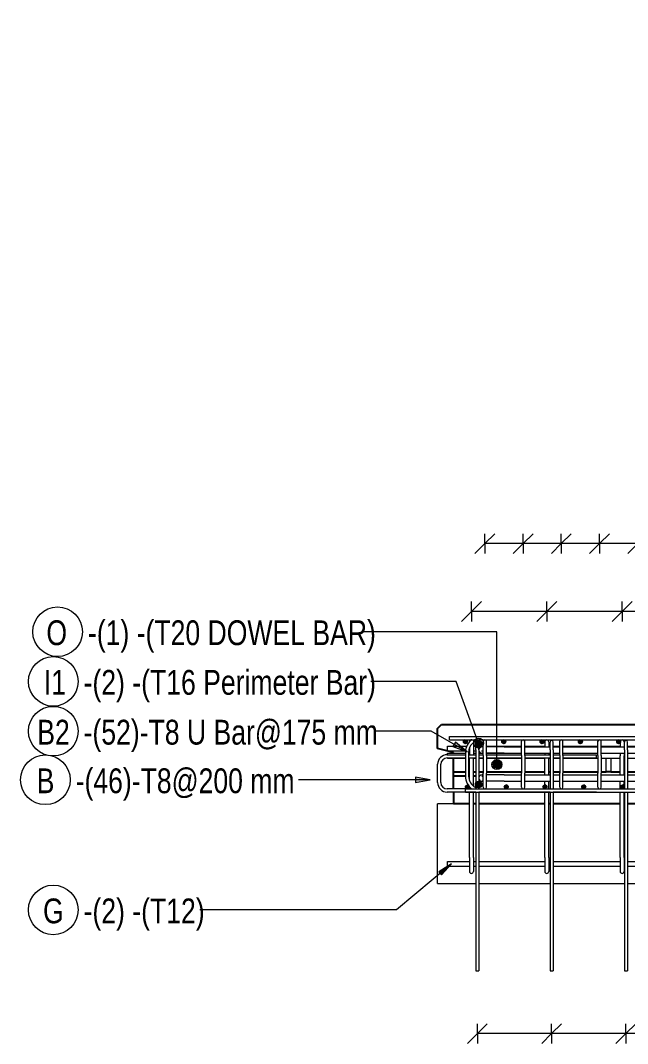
# Model space of a CAD drawing. Header units: millimetres. Extents: x 9013 to 19551, y 11604 to 23400.
# Drawn here: x 9013 to 10540, y 12310 to 14887 of the extents above; entities that cross this region are included whole.
import ezdxf

# ---------------------------------------------------------------- set-up
doc = ezdxf.new("R2010")
doc.units = ezdxf.units.MM
for name, color, linetype, lineweight in [('A-ANNO-DIMS', 211, 'Continuous', 9), ('A-ANNO-DIMS-25', 211, 'Continuous', 9), ('A-GENM', 13, 'Continuous', 18), ('A-WALL', 113, 'Continuous', 25), ('S-BEAM', 12, 'Continuous', 18), ('S-RBAR', 171, 'Continuous', 18), ('S-RBAR-IDEN', 171, 'Continuous', 9)]:
    doc.layers.add(name, color=color, linetype=linetype, lineweight=lineweight)
doc.styles.add('Arial', font='arial.ttf', dxfattribs={"height": 59.53125})
doc.styles.add('Nirmala UI Semilight', font='NirmalaS.ttf', dxfattribs={"width": 0.8, "height": 62.5})
doc.dimstyles.new('Arrow_Filled_-_2_5_NI_UI', dxfattribs={"dimscale": 304.8, "dimtxt": 65.460247, "dimasz": 0.164042, "dimexe": 0.082021, "dimexo": 0.0625, "dimgap": 0.082021, "dimtad": 1, "dimdec": 0, "dimzin": 0, "dimdsep": 46, "dimtxsty": 'Standard', "dimblk1": 'OBLIQUE', "dimblk2": 'OBLIQUE', "dimsah": 1, "dimcen": 0.09, "dimazin": 0, "dimtfac": 1, "dimtdec": 4, "dimtix": 1, "dimtmove": 0, "dimatfit": 3, "dimfxl": 0.082021, "dimfxlon": 1, "dimtvp": 1, "dimtolj": 1, "dimtzin": 0, "dimarcsym": 2})
doc.dimstyles.new('Arrow_Filled_-_2_5_NI_UI_1', dxfattribs={"dimscale": 304.8, "dimtxt": 65.460247, "dimasz": 0.164042, "dimexe": 0.082021, "dimexo": 0.0625, "dimgap": 0.082021, "dimtad": 1, "dimdec": 0, "dimzin": 0, "dimdsep": 46, "dimtxsty": 'Arial', "dimblk1": 'OBLIQUE', "dimblk2": 'OBLIQUE', "dimsah": 1, "dimcen": 0.09, "dimazin": 0, "dimtfac": 1, "dimtdec": 4, "dimtix": 1, "dimtmove": 0, "dimatfit": 3, "dimfxl": 0.082021, "dimfxlon": 1, "dimtvp": 1, "dimtolj": 1, "dimtzin": 0, "dimarcsym": 2})
doc.dimstyles.new('Arrow_Filled_-_2_5_NI_UI_2', dxfattribs={"dimscale": 304.8, "dimtxt": 65.460247, "dimasz": 0.164042, "dimexe": 0.082021, "dimexo": 0.0625, "dimgap": 0.082021, "dimtad": 1, "dimdec": 0, "dimzin": 0, "dimdsep": 46, "dimtxsty": 'Nirmala UI Semilight', "dimblk1": 'OBLIQUE', "dimblk2": 'OBLIQUE', "dimsah": 1, "dimcen": 0.09, "dimazin": 0, "dimtfac": 1, "dimtdec": 4, "dimtix": 1, "dimtmove": 0, "dimatfit": 3, "dimfxl": 0.082021, "dimfxlon": 1, "dimtvp": 1, "dimtolj": 1, "dimtzin": 0, "dimarcsym": 2})

# ---------------------------------------------------------------- blocks, each defined once
blk = doc.blocks.new('RR spread anchor face based - RR-SA-4_0-180-1726831-Elevation Top 1')
at = {"layer": 'A-GENM'}
for p, q in [((11882.6, 12996.3), (11882.6, 13029.5)), ((11894.6, 13029.5), (11894.6, 12996.3)), ((11882.6, 12993.8), (11882.6, 12996.3)), ((11882.6, 12996.3), (11894.6, 12996.3)), ((11894.6, 12993.8), (11882.6, 12993.8)), ((11894.6, 12996.3), (11894.6, 12993.8))]:
    blk.add_line(p, q, dxfattribs=at)
blk = doc.blocks.new('DIMBLOCK9-Elevation Top 1')
at = {"layer": 'A-ANNO-DIMS-25'}
for p, q in [((10526.8, 13398.6), (10551.8, 13423.6)), ((10526.8, 13398.6), (10526.8, 13423.6)), ((10716.5, 13398.6), (10741.5, 13423.6)), ((10716.5, 13398.6), (10716.5, 13423.6)), ((10526.8, 13398.6), (10501.8, 13373.6)), ((10716.5, 13398.6), (10526.8, 13398.6)), ((10526.8, 13398.6), (10526.8, 13373.6)), ((10716.5, 13398.6), (10691.5, 13373.6)), ((10716.5, 13398.6), (10716.5, 13373.6))]:
    blk.add_line(p, q, dxfattribs=at)
blk = doc.blocks.new('_Oblique')
at = {"color": 0, "linetype": 'ByBlock', "lineweight": -2}
blk.add_line((-0.5, -0.5), (0.5, 0.5), dxfattribs=at)
blk = doc.blocks.new('DIMBLOCK10-Elevation Top 1')
at = {"layer": 'A-ANNO-DIMS-25'}
for p, q in [((10337.2, 13398.6), (10362.2, 13423.6)), ((10337.2, 13398.6), (10337.2, 13423.6)), ((10526.8, 13398.6), (10551.8, 13423.6)), ((10526.8, 13398.6), (10526.8, 13423.6)), ((10337.2, 13398.6), (10312.2, 13373.6)), ((10526.8, 13398.6), (10337.2, 13398.6)), ((10337.2, 13398.6), (10337.2, 13373.6)), ((10526.8, 13398.6), (10501.8, 13373.6)), ((10526.8, 13398.6), (10526.8, 13373.6))]:
    blk.add_line(p, q, dxfattribs=at)
blk = doc.blocks.new('DIMBLOCK11-Elevation Top 1')
at = {"layer": 'A-ANNO-DIMS-25'}
for p, q in [((10147.6, 13398.6), (10172.6, 13423.6)), ((10147.6, 13398.6), (10147.6, 13423.6)), ((10337.2, 13398.6), (10362.2, 13423.6)), ((10337.2, 13398.6), (10337.2, 13423.6)), ((10147.6, 13398.6), (10122.6, 13373.6)), ((10337.2, 13398.6), (10147.6, 13398.6)), ((10147.6, 13398.6), (10147.6, 13373.6)), ((10337.2, 13398.6), (10312.2, 13373.6)), ((10337.2, 13398.6), (10337.2, 13373.6))]:
    blk.add_line(p, q, dxfattribs=at)
blk = doc.blocks.new('DIMBLOCK12-Elevation Top 1')
at = {"layer": 'A-ANNO-DIMS-25'}
for p, q in [((10147.6, 13398.6), (10172.6, 13423.6)), ((10147.6, 13398.6), (10147.6, 13423.6)), ((10337.2, 13398.6), (10362.2, 13423.6)), ((10337.2, 13398.6), (10337.2, 13423.6)), ((10526.8, 13398.6), (10551.8, 13423.6)), ((10526.8, 13398.6), (10526.8, 13423.6)), ((10716.5, 13398.6), (10741.5, 13423.6)), ((10716.5, 13398.6), (10716.5, 13423.6)), ((10906.1, 13398.6), (10931.1, 13423.6)), ((10906.1, 13398.6), (10906.1, 13423.6)), ((11095.7, 13398.6), (11120.7, 13423.6)), ((11095.7, 13398.6), (11095.7, 13423.6)), ((11285.4, 13398.6), (11310.4, 13423.6)), ((11285.4, 13398.6), (11285.4, 13423.6)), ((11475, 13398.6), (11500, 13423.6)), ((11475, 13398.6), (11475, 13423.6)), ((11664.7, 13398.6), (11689.7, 13423.6)), ((11664.7, 13398.6), (11664.7, 13423.6)), ((11854.3, 13398.6), (11879.3, 13423.6)), ((11854.3, 13398.6), (11854.3, 13423.6)), ((12043.9, 13398.6), (12068.9, 13423.6)), ((12043.9, 13398.6), (12043.9, 13423.6)), ((12233.6, 13398.6), (12258.6, 13423.6)), ((12233.6, 13398.6), (12233.6, 13423.6)), ((10147.6, 13398.6), (10122.6, 13373.6)), ((12233.6, 13398.6), (10147.6, 13398.6)), ((10337.2, 13398.6), (10147.6, 13398.6)), ((10147.6, 13398.6), (10147.6, 13373.6)), ((10337.2, 13398.6), (10312.2, 13373.6)), ((10526.8, 13398.6), (10337.2, 13398.6)), ((10337.2, 13398.6), (10337.2, 13373.6)), ((10526.8, 13398.6), (10501.8, 13373.6)), ((10716.5, 13398.6), (10526.8, 13398.6)), ((10526.8, 13398.6), (10526.8, 13373.6)), ((10716.5, 13398.6), (10691.5, 13373.6)), ((10906.1, 13398.6), (10716.5, 13398.6)), ((10716.5, 13398.6), (10716.5, 13373.6)), ((10906.1, 13398.6), (10881.1, 13373.6)), ((11095.7, 13398.6), (10906.1, 13398.6)), ((10906.1, 13398.6), (10906.1, 13373.6)), ((11095.7, 13398.6), (11070.7, 13373.6)), ((11285.4, 13398.6), (11095.7, 13398.6)), ((11095.7, 13398.6), (11095.7, 13373.6)), ((11285.4, 13398.6), (11260.4, 13373.6)), ((11475, 13398.6), (11285.4, 13398.6)), ((11285.4, 13398.6), (11285.4, 13373.6)), ((11475, 13398.6), (11450, 13373.6)), ((11664.7, 13398.6), (11475, 13398.6)), ((11475, 13398.6), (11475, 13373.6)), ((11664.7, 13398.6), (11639.7, 13373.6)), ((11854.3, 13398.6), (11664.7, 13398.6)), ((11664.7, 13398.6), (11664.7, 13373.6)), ((11854.3, 13398.6), (11829.3, 13373.6)), ((12043.9, 13398.6), (11854.3, 13398.6)), ((11854.3, 13398.6), (11854.3, 13373.6)), ((12043.9, 13398.6), (12018.9, 13373.6)), ((12233.6, 13398.6), (12043.9, 13398.6)), ((12043.9, 13398.6), (12043.9, 13373.6)), ((12233.6, 13398.6), (12208.6, 13373.6)), ((12233.6, 13398.6), (12233.6, 13373.6))]:
    blk.add_line(p, q, dxfattribs=at)
blk = doc.blocks.new('_None')
blk = doc.blocks.new('DIMBLOCK21-Elevation Top 1')
at = {"layer": 'A-ANNO-DIMS-25'}
for p, q in [((10536.4, 12335.4), (10561.4, 12360.4)), ((10536.4, 12335.4), (10536.4, 12360.4)), ((10723.3, 12335.4), (10748.3, 12360.4)), ((10723.3, 12335.4), (10723.3, 12360.4)), ((10536.4, 12335.4), (10511.4, 12310.4)), ((10723.3, 12335.4), (10536.4, 12335.4)), ((10536.4, 12335.4), (10536.4, 12310.4)), ((10723.3, 12335.4), (10698.3, 12310.4)), ((10723.3, 12335.4), (10723.3, 12310.4))]:
    blk.add_line(p, q, dxfattribs=at)
blk = doc.blocks.new('DIMBLOCK22-Elevation Top 1')
at = {"layer": 'A-ANNO-DIMS-25'}
for p, q in [((10349.5, 12335.4), (10374.5, 12360.4)), ((10349.5, 12335.4), (10349.5, 12360.4)), ((10536.4, 12335.4), (10561.4, 12360.4)), ((10536.4, 12335.4), (10536.4, 12360.4)), ((10349.5, 12335.4), (10324.5, 12310.4)), ((10536.4, 12335.4), (10349.5, 12335.4)), ((10349.5, 12335.4), (10349.5, 12310.4)), ((10536.4, 12335.4), (10511.4, 12310.4)), ((10536.4, 12335.4), (10536.4, 12310.4))]:
    blk.add_line(p, q, dxfattribs=at)
blk = doc.blocks.new('DIMBLOCK23-Elevation Top 1')
at = {"layer": 'A-ANNO-DIMS-25'}
for p, q in [((10162.6, 12335.4), (10187.6, 12360.4)), ((10162.6, 12335.4), (10162.6, 12360.4)), ((10349.5, 12335.4), (10374.5, 12360.4)), ((10349.5, 12335.4), (10349.5, 12360.4)), ((10162.6, 12335.4), (10137.6, 12310.4)), ((10349.5, 12335.4), (10162.6, 12335.4)), ((10162.6, 12335.4), (10162.6, 12310.4)), ((10349.5, 12335.4), (10324.5, 12310.4)), ((10349.5, 12335.4), (10349.5, 12310.4))]:
    blk.add_line(p, q, dxfattribs=at)
blk = doc.blocks.new('DIMBLOCK24-Elevation Top 1')
at = {"layer": 'A-ANNO-DIMS-25'}
for p, q in [((10162.6, 12335.4), (10187.6, 12360.4)), ((10162.6, 12335.4), (10162.6, 12360.4)), ((10349.5, 12335.4), (10374.5, 12360.4)), ((10349.5, 12335.4), (10349.5, 12360.4)), ((10536.4, 12335.4), (10561.4, 12360.4)), ((10536.4, 12335.4), (10536.4, 12360.4)), ((10723.3, 12335.4), (10748.3, 12360.4)), ((10723.3, 12335.4), (10723.3, 12360.4)), ((10910.2, 12335.4), (10935.2, 12360.4)), ((10910.2, 12335.4), (10910.2, 12360.4)), ((11097.1, 12335.4), (11122.1, 12360.4)), ((11097.1, 12335.4), (11097.1, 12360.4)), ((11284, 12335.4), (11309, 12360.4)), ((11284, 12335.4), (11284, 12360.4)), ((11470.9, 12335.4), (11495.9, 12360.4)), ((11470.9, 12335.4), (11470.9, 12360.4)), ((11657.8, 12335.4), (11682.8, 12360.4)), ((11657.8, 12335.4), (11657.8, 12360.4)), ((11844.7, 12335.4), (11869.7, 12360.4)), ((11844.7, 12335.4), (11844.7, 12360.4)), ((12031.7, 12335.4), (12056.7, 12360.4)), ((12031.7, 12335.4), (12031.7, 12360.4)), ((12218.6, 12335.4), (12243.6, 12360.4)), ((12218.6, 12335.4), (12218.6, 12360.4)), ((10162.6, 12335.4), (10137.6, 12310.4)), ((12218.6, 12335.4), (10162.6, 12335.4)), ((10349.5, 12335.4), (10162.6, 12335.4)), ((10162.6, 12335.4), (10162.6, 12310.4)), ((10349.5, 12335.4), (10324.5, 12310.4)), ((10536.4, 12335.4), (10349.5, 12335.4)), ((10349.5, 12335.4), (10349.5, 12310.4)), ((10536.4, 12335.4), (10511.4, 12310.4)), ((10723.3, 12335.4), (10536.4, 12335.4)), ((10536.4, 12335.4), (10536.4, 12310.4)), ((10723.3, 12335.4), (10698.3, 12310.4)), ((10910.2, 12335.4), (10723.3, 12335.4)), ((10723.3, 12335.4), (10723.3, 12310.4)), ((10910.2, 12335.4), (10885.2, 12310.4)), ((11097.1, 12335.4), (10910.2, 12335.4)), ((10910.2, 12335.4), (10910.2, 12310.4)), ((11097.1, 12335.4), (11072.1, 12310.4)), ((11284, 12335.4), (11097.1, 12335.4)), ((11097.1, 12335.4), (11097.1, 12310.4)), ((11284, 12335.4), (11259, 12310.4)), ((11470.9, 12335.4), (11284, 12335.4)), ((11284, 12335.4), (11284, 12310.4)), ((11470.9, 12335.4), (11445.9, 12310.4)), ((11657.8, 12335.4), (11470.9, 12335.4)), ((11470.9, 12335.4), (11470.9, 12310.4)), ((11657.8, 12335.4), (11632.8, 12310.4)), ((11844.7, 12335.4), (11657.8, 12335.4)), ((11657.8, 12335.4), (11657.8, 12310.4)), ((11844.7, 12335.4), (11819.7, 12310.4)), ((12031.7, 12335.4), (11844.7, 12335.4)), ((11844.7, 12335.4), (11844.7, 12310.4)), ((12031.7, 12335.4), (12006.7, 12310.4)), ((12218.6, 12335.4), (12031.7, 12335.4)), ((12031.7, 12335.4), (12031.7, 12310.4)), ((12218.6, 12335.4), (12193.6, 12310.4)), ((12218.6, 12335.4), (12218.6, 12310.4))]:
    blk.add_line(p, q, dxfattribs=at)
blk = doc.blocks.new('M_Rebar Tag_rfa MARK - DOT 1 MM-794228-Elevation Top 1')
at = {"layer": 'S-RBAR-IDEN'}
blk.add_circle((12456.2, 13398.7), 62.5, dxfattribs=at)
blk = doc.blocks.new('M_Rebar Tag_rfa Dimension - ARROW-793927-Elevation Top 1')
at = {"layer": 'S-RBAR-IDEN'}
blk.add_circle((12456.2, 13091.9), 62.5, dxfattribs=at)
blk = doc.blocks.new('M_Rebar Tag_rfa MARK - ARROW-794226-Elevation Top 1')
at = {"layer": 'S-RBAR-IDEN'}
blk.add_circle((12456.2, 12855.7), 62.5, dxfattribs=at)
blk = doc.blocks.new('DIMBLOCK41-Elevation Top 1')
at = {"layer": 'A-ANNO-DIMS-25'}
for p, q in [((10470, 13569.7), (10495, 13594.7)), ((10470, 13569.7), (10470, 13594.7)), ((10566.1, 13569.7), (10591.1, 13594.7)), ((10566.1, 13569.7), (10566.1, 13594.7)), ((10470, 13569.7), (10445, 13544.7)), ((10566.1, 13569.7), (10470, 13569.7)), ((10470, 13569.7), (10470, 13544.7)), ((10566.1, 13569.7), (10541.1, 13544.7)), ((10566.1, 13569.7), (10566.1, 13544.7))]:
    blk.add_line(p, q, dxfattribs=at)
blk = doc.blocks.new('DIMBLOCK42-Elevation Top 1')
at = {"layer": 'A-ANNO-DIMS-25'}
for p, q in [((10373.8, 13569.7), (10398.8, 13594.7)), ((10373.8, 13569.7), (10373.8, 13594.7)), ((10470, 13569.7), (10495, 13594.7)), ((10470, 13569.7), (10470, 13594.7)), ((10373.8, 13569.7), (10348.8, 13544.7)), ((10470, 13569.7), (10373.8, 13569.7)), ((10373.8, 13569.7), (10373.8, 13544.7)), ((10470, 13569.7), (10445, 13544.7)), ((10470, 13569.7), (10470, 13544.7))]:
    blk.add_line(p, q, dxfattribs=at)
blk = doc.blocks.new('DIMBLOCK43-Elevation Top 1')
at = {"layer": 'A-ANNO-DIMS-25'}
for p, q in [((10277.7, 13569.7), (10302.7, 13594.7)), ((10277.7, 13569.7), (10277.7, 13594.7)), ((10373.8, 13569.7), (10398.8, 13594.7)), ((10373.8, 13569.7), (10373.8, 13594.7)), ((10277.7, 13569.7), (10252.7, 13544.7)), ((10373.8, 13569.7), (10277.7, 13569.7)), ((10277.7, 13569.7), (10277.7, 13544.7)), ((10373.8, 13569.7), (10348.8, 13544.7)), ((10373.8, 13569.7), (10373.8, 13544.7))]:
    blk.add_line(p, q, dxfattribs=at)
blk = doc.blocks.new('DIMBLOCK44-Elevation Top 1')
at = {"layer": 'A-ANNO-DIMS-25'}
for p, q in [((10181.5, 13569.7), (10206.5, 13594.7)), ((10181.5, 13569.7), (10181.5, 13594.7)), ((10277.7, 13569.7), (10302.7, 13594.7)), ((10277.7, 13569.7), (10277.7, 13594.7)), ((10181.5, 13569.7), (10156.5, 13544.7)), ((10277.7, 13569.7), (10181.5, 13569.7)), ((10181.5, 13569.7), (10181.5, 13544.7)), ((10277.7, 13569.7), (10252.7, 13544.7)), ((10277.7, 13569.7), (10277.7, 13544.7))]:
    blk.add_line(p, q, dxfattribs=at)
blk = doc.blocks.new('DIMBLOCK56-Elevation Top 1')
at = {"layer": 'A-ANNO-DIMS-25'}
for p, q in [((10181.5, 13569.7), (10206.5, 13594.7)), ((10181.5, 13569.7), (10181.5, 13594.7)), ((10277.7, 13569.7), (10302.7, 13594.7)), ((10277.7, 13569.7), (10277.7, 13594.7)), ((10373.8, 13569.7), (10398.8, 13594.7)), ((10373.8, 13569.7), (10373.8, 13594.7)), ((10470, 13569.7), (10495, 13594.7)), ((10470, 13569.7), (10470, 13594.7)), ((10566.1, 13569.7), (10591.1, 13594.7)), ((10566.1, 13569.7), (10566.1, 13594.7)), ((10662.2, 13569.7), (10687.2, 13594.7)), ((10662.2, 13569.7), (10662.2, 13594.7)), ((10758.4, 13569.7), (10783.4, 13594.7)), ((10758.4, 13569.7), (10758.4, 13594.7)), ((10854.5, 13569.7), (10879.5, 13594.7)), ((10854.5, 13569.7), (10854.5, 13594.7)), ((10181.5, 13569.7), (10156.5, 13544.7)), ((10854.5, 13569.7), (10181.5, 13569.7)), ((10277.7, 13569.7), (10181.5, 13569.7)), ((10181.5, 13569.7), (10181.5, 13544.7)), ((10277.7, 13569.7), (10252.7, 13544.7)), ((10373.8, 13569.7), (10277.7, 13569.7)), ((10277.7, 13569.7), (10277.7, 13544.7)), ((10373.8, 13569.7), (10348.8, 13544.7)), ((10470, 13569.7), (10373.8, 13569.7)), ((10373.8, 13569.7), (10373.8, 13544.7)), ((10470, 13569.7), (10445, 13544.7)), ((10566.1, 13569.7), (10470, 13569.7)), ((10470, 13569.7), (10470, 13544.7)), ((10566.1, 13569.7), (10541.1, 13544.7)), ((10662.2, 13569.7), (10566.1, 13569.7)), ((10566.1, 13569.7), (10566.1, 13544.7)), ((10662.2, 13569.7), (10637.2, 13544.7)), ((10758.4, 13569.7), (10662.2, 13569.7)), ((10662.2, 13569.7), (10662.2, 13544.7)), ((10758.4, 13569.7), (10733.4, 13544.7)), ((10854.5, 13569.7), (10758.4, 13569.7)), ((10758.4, 13569.7), (10758.4, 13544.7)), ((10854.5, 13569.7), (10829.5, 13544.7)), ((10854.5, 13569.7), (10854.5, 13544.7))]:
    blk.add_line(p, q, dxfattribs=at)

msp = doc.modelspace()

# ---------------------------------------------------------------- hatches: boundary and pattern name
at = {"layer": 'S-RBAR'}
h = msp.add_hatch(color=256, dxfattribs=at)
edge = h.paths.add_edge_path()
edge.add_arc((10132.7, 13070.7), 5, 0, 360)
for points in [[(10131.2, 13065.9), (10136.8, 13067.8), (10136.8, 13073.6), (10131.2, 13075.5), (10127.7, 13070.7)], [(10165.6, 13057.5), (10171.8, 13060.6), (10173.4, 13067.3), (10169, 13072.7), (10162.1, 13072.7), (10157.8, 13067.3), (10159.3, 13060.6), (10164.3, 13058.2)], [(10227.5, 13065.9), (10233.1, 13067.8), (10233.1, 13073.6), (10227.5, 13075.5), (10224.1, 13070.7)], [(10323.9, 13065.9), (10329.5, 13067.8), (10329.5, 13073.6), (10323.9, 13075.5), (10320.4, 13070.7)], [(10420.2, 13065.9), (10425.8, 13067.8), (10425.8, 13073.6), (10420.2, 13075.5), (10416.8, 13070.7)], [(10516.5, 13065.9), (10522.1, 13067.8), (10522.1, 13073.6), (10516.5, 13075.5), (10513.1, 13070.7)], [(10212.6, 13003.8), (10219.6, 13006.7), (10222.6, 13013.8), (10219.6, 13020.9), (10212.6, 13023.8), (10205.5, 13020.9), (10202.6, 13013.8), (10205.5, 13006.7)], [(10165.6, 12954.4), (10171.8, 12957.4), (10173.4, 12964.2), (10169, 12969.6), (10162.1, 12969.6), (10157.8, 12964.2), (10159.3, 12957.4), (10164.3, 12955)], [(10139.1, 12952.1), (10142.6, 12956.9), (10139.1, 12961.7), (10133.5, 12959.8), (10133.5, 12954), (10138.5, 12952.3)], [(10236.7, 12952.1), (10240.1, 12956.9), (10236.7, 12961.7), (10231.1, 12959.8), (10231.1, 12954)], [(10334.2, 12952.1), (10337.7, 12956.9), (10334.2, 12961.7), (10328.6, 12959.8), (10328.6, 12954)], [(10431.7, 12952.1), (10435.2, 12956.9), (10431.7, 12961.7), (10426.2, 12959.8), (10426.2, 12954)], [(10529.3, 12952.1), (10532.7, 12956.9), (10529.3, 12961.7), (10523.7, 12959.8), (10523.7, 12954)]]:
    msp.add_hatch(color=256, dxfattribs=at).paths.add_polyline_path(points)
h = msp.add_hatch(color=256, dxfattribs=at)
edge = h.paths.add_edge_path()
edge.add_arc((10165.6, 13065.5), 8, 0, 360)
h = msp.add_hatch(color=256, dxfattribs=at)
edge = h.paths.add_edge_path()
edge.add_arc((10229.1, 13070.7), 5, 0, 360)
h = msp.add_hatch(color=256, dxfattribs=at)
edge = h.paths.add_edge_path()
edge.add_arc((10325.4, 13070.7), 5, 0, 360)
h = msp.add_hatch(color=256, dxfattribs=at)
edge = h.paths.add_edge_path()
edge.add_arc((10421.8, 13070.7), 5, 0, 360)
h = msp.add_hatch(color=256, dxfattribs=at)
edge = h.paths.add_edge_path()
edge.add_arc((10518.1, 13070.7), 5, 0, 360)
h = msp.add_hatch(color=256, dxfattribs=at)
edge = h.paths.add_edge_path()
edge.add_arc((10212.6, 13013.8), 10, 0, 360)
h = msp.add_hatch(color=256, dxfattribs=at)
edge = h.paths.add_edge_path()
edge.add_arc((10165.6, 12962.4), 8, 0, 360)
h = msp.add_hatch(color=256, dxfattribs=at)
edge = h.paths.add_edge_path()
edge.add_arc((10137.6, 12956.9), 5, 0, 360)
h = msp.add_hatch(color=256, dxfattribs=at)
edge = h.paths.add_edge_path()
edge.add_arc((10235.1, 12956.9), 5, 0, 360)
h = msp.add_hatch(color=256, dxfattribs=at)
edge = h.paths.add_edge_path()
edge.add_arc((10332.7, 12956.9), 5, 0, 360)
h = msp.add_hatch(color=256, dxfattribs=at)
edge = h.paths.add_edge_path()
edge.add_arc((10430.2, 12956.9), 5, 0, 360)
h = msp.add_hatch(color=256, dxfattribs=at)
edge = h.paths.add_edge_path()
edge.add_arc((10527.7, 12956.9), 5, 0, 360)
at = {"layer": 'S-RBAR-IDEN'}
for points in [[(10136.6, 13045.1), (10107.5, 13069.6), (10100.8, 13058.2)], [(10044, 12974.7), (10006.5, 12981.3), (10006.5, 12968.1)], [(10097.8, 12762.9), (10065.9, 12742.7), (10072.2, 12735.1)]]:
    msp.add_hatch(color=256, dxfattribs=at).paths.add_polyline_path(points)

# ---------------------------------------------------------------- linework, layer by layer
at = {"layer": 'A-WALL'}
for p, q in [((10062.6, 13103.7), (10072.6, 13113.8)), ((10062.6, 13053.8), (10062.6, 13103.7)), ((10072.6, 13113.8), (12308.6, 13113.8)), ((10102.6, 13043.8), (10062.6, 13053.8)), ((10102.6, 13041.5), (10102.6, 13043.8)), ((10102.6, 12951.7), (10102.6, 13029.5)), ((10132.6, 12993.8), (10102.6, 12993.8)), ((10142.6, 12993.8), (10140.6, 12993.8)), ((10158.6, 12993.8), (10152.6, 12993.8)), ((10177.5, 12993.8), (10166.6, 12993.8)), ((10273.7, 12993.8), (10185.5, 12993.8)), ((10332.2, 12993.8), (10281.7, 12993.8)), ((10345.5, 12993.8), (10342.2, 12993.8)), ((10369.8, 12993.8), (10353.5, 12993.8)), ((10466, 12993.8), (10377.8, 12993.8)), ((10486.6, 12993.8), (10474, 12993.8)), ((10521.8, 12993.8), (10498.6, 12993.8)), ((10532.4, 12993.8), (10531.8, 12993.8)), ((10562.1, 12993.8), (10540.4, 12993.8)), ((10132.6, 12983.8), (10102.6, 12983.8)), ((10142.6, 12983.8), (10140.6, 12983.8)), ((10158.6, 12983.8), (10152.6, 12983.8)), ((10168.1, 12983.8), (10166.6, 12983.8)), ((10174.4, 12983.8), (10174, 12983.8)), ((10102.6, 12943.7), (10102.6, 12913.8)), ((10142.6, 12913.8), (10102.6, 12913.8)), ((10158.6, 12913.8), (10152.6, 12913.8)), ((10332.2, 12913.8), (10166.6, 12913.8)), ((10345.5, 12913.8), (10342.2, 12913.8)), ((10521.8, 12913.8), (10353.5, 12913.8)), ((10532.4, 12913.8), (10531.8, 12913.8)), ((10711.5, 12913.8), (10540.4, 12913.8))]:
    msp.add_line(p, q, dxfattribs=at)
at = {"layer": 'S-BEAM'}
for p, q in [((10062.6, 12713.8), (10062.6, 12913.8)), ((10102.5, 12913.8), (10062.6, 12913.8)), ((10062.6, 12713.8), (10158.6, 12713.8)), ((10166.6, 12713.8), (10345.5, 12713.8)), ((10353.5, 12713.8), (10532.4, 12713.8)), ((10540.4, 12713.8), (10719.3, 12713.8))]:
    msp.add_line(p, q, dxfattribs=at)
at = {"layer": 'S-RBAR'}
for p, q in [((10092.6, 13083.8), (12288.6, 13083.8)), ((10092.6, 13075.8), (10092.6, 13083.8)), ((10092.6, 13075.8), (12288.6, 13075.8)), ((10131.2, 13075.5), (10127.7, 13070.7)), ((10127.7, 13070.7), (10131.2, 13065.9)), ((10136.8, 13073.6), (10131.2, 13075.5)), ((10131.2, 13065.9), (10136.8, 13067.8)), ((10136.8, 13067.8), (10136.8, 13073.6)), ((10142.6, 13070.2), (10142.6, 13070.1)), ((10152.6, 13068.6), (10152.6, 13037.8)), ((10162.1, 13072.7), (10157.8, 13067.3)), ((10157.8, 13067.3), (10159.3, 13060.6)), ((10158.6, 13049.8), (10158.6, 13069.8)), ((10169, 13072.7), (10162.1, 13072.7)), ((10166.6, 13049.8), (10166.6, 13069.8)), ((10173.4, 13067.3), (10169, 13072.7)), ((10171.8, 13060.6), (10173.4, 13067.3)), ((10177.5, 13035.8), (10177.5, 13071.8)), ((10185.5, 13035.8), (10185.5, 13071.8)), ((10227.5, 13075.5), (10224.1, 13070.7)), ((10224.1, 13070.7), (10227.5, 13065.9)), ((10233.1, 13073.6), (10227.5, 13075.5)), ((10227.5, 13065.9), (10233.1, 13067.8)), ((10233.1, 13067.8), (10233.1, 13073.6)), ((10273.7, 13035.8), (10273.7, 13071.8)), ((10281.7, 13035.8), (10281.7, 13071.8)), ((10323.9, 13075.5), (10320.4, 13070.7)), ((10320.4, 13070.7), (10323.9, 13065.9)), ((10329.5, 13073.6), (10323.9, 13075.5)), ((10323.9, 13065.9), (10329.5, 13067.8)), ((10329.5, 13067.8), (10329.5, 13073.6)), ((10332.2, 13070.2), (10332.2, 13058)), ((10342.2, 13070.2), (10342.2, 13058)), ((10345.5, 13049.8), (10345.5, 13069.8)), ((10353.5, 13049.8), (10353.5, 13069.8)), ((10369.8, 13035.8), (10369.8, 13071.8)), ((10377.8, 13035.8), (10377.8, 13071.8)), ((10420.2, 13075.5), (10416.8, 13070.7)), ((10416.8, 13070.7), (10420.2, 13065.9)), ((10425.8, 13073.6), (10420.2, 13075.5)), ((10420.2, 13065.9), (10425.8, 13067.8)), ((10425.8, 13067.8), (10425.8, 13073.6)), ((10466, 13035.8), (10466, 13071.8)), ((10474, 13035.8), (10474, 13071.8)), ((10516.5, 13075.5), (10513.1, 13070.7)), ((10513.1, 13070.7), (10516.5, 13065.9)), ((10522.1, 13073.6), (10516.5, 13075.5)), ((10516.5, 13065.9), (10522.1, 13067.8)), ((10521.8, 13070.2), (10521.8, 13058)), ((10522.1, 13067.8), (10522.1, 13073.6)), ((10531.8, 13070.2), (10531.8, 13058)), ((10532.4, 13049.8), (10532.4, 13069.8)), ((10540.4, 13049.8), (10540.4, 13069.8)), ((10087.6, 13059.8), (10136.3, 13059.8)), ((10087.6, 13047.8), (10087.6, 13059.8)), ((10087.6, 13047.8), (10133.2, 13047.8)), ((10087.6, 13041.5), (10132.6, 13041.5)), ((10087.6, 13037.8), (10087.6, 13041.5)), ((10132.6, 13043.8), (10132.6, 12983.8)), ((10140.6, 13043.8), (10140.6, 12983.8)), ((10140.6, 13041.5), (10142.6, 13041.5)), ((10141.2, 13047.8), (10142.6, 13047.8)), ((10142.6, 13054.3), (10142.6, 13037.8)), ((10152.6, 13059.8), (10158.6, 13059.8)), ((10152.6, 13047.8), (10158.6, 13047.8)), ((10152.6, 13041.5), (10158.6, 13041.5)), ((10158.6, 13049.8), (10158.6, 12951.8)), ((10159.3, 13060.6), (10164.3, 13058.2)), ((10164.3, 13058.2), (10165.6, 13057.5)), ((10165.6, 13057.5), (10171.8, 13060.6)), ((10166.6, 13059.8), (10177.5, 13059.8)), ((10166.6, 13049.8), (10166.6, 12951.8)), ((10166.6, 13041.5), (10177.5, 13041.5)), ((10173.1, 13047.8), (10174.4, 13047.8)), ((10177.3, 13057.8), (10174.4, 13057.8)), ((10177.3, 13041.8), (10174.4, 13041.8)), ((10229.9, 13057.8), (10185.4, 13057.8)), ((10229.9, 13041.8), (10185.4, 13041.8)), ((10185.5, 13059.8), (10273.7, 13059.8)), ((10185.5, 13041.5), (10273.7, 13041.5)), ((10229.9, 13057.8), (10273.7, 13057.8)), ((10229.9, 13041.8), (10273.7, 13041.8)), ((10281.7, 13059.8), (10332.2, 13059.8)), ((10281.7, 13057.8), (10345.5, 13057.8)), ((10281.7, 13041.8), (10345.5, 13041.8)), ((10281.7, 13041.5), (10332.2, 13041.5)), ((10332.2, 13041.9), (10332.2, 13037.8)), ((10342.2, 13059.8), (10345.5, 13059.8)), ((10342.2, 13041.9), (10342.2, 13037.8)), ((10342.2, 13041.5), (10345.5, 13041.5)), ((10345.5, 13049.8), (10345.5, 12951.8)), ((10353.5, 13059.8), (10369.8, 13059.8)), ((10353.5, 13057.8), (10369.8, 13057.8)), ((10353.5, 13049.8), (10353.5, 12951.8)), ((10353.5, 13041.8), (10369.8, 13041.8)), ((10353.5, 13041.5), (10369.8, 13041.5)), ((10377.8, 13059.8), (10466, 13059.8)), ((10377.8, 13057.8), (10466, 13057.8)), ((10377.8, 13041.8), (10466, 13041.8)), ((10377.8, 13041.5), (10466, 13041.5)), ((10474, 13059.8), (10521.8, 13059.8)), ((10474, 13057.8), (10532.4, 13057.8)), ((10474, 13041.8), (10532.4, 13041.8)), ((10474, 13041.5), (10521.8, 13041.5)), ((10521.8, 13041.9), (10521.8, 13035.2)), ((10531.8, 13059.8), (10532.4, 13059.8)), ((10531.8, 13041.9), (10531.8, 13035.2)), ((10531.8, 13041.5), (10532.4, 13041.5)), ((10532.4, 13049.8), (10532.4, 12951.8)), ((10540.4, 13059.8), (10562.1, 13059.8)), ((10540.4, 13057.8), (10562.1, 13057.8)), ((10540.4, 13049.8), (10540.4, 12951.8)), ((10540.4, 13041.8), (10562.1, 13041.8)), ((10540.4, 13041.5), (10562.1, 13041.5)), ((10086.6, 13037.8), (10132.6, 13037.8)), ((10086.6, 13029.8), (10132.6, 13029.8)), ((10087.6, 13029.5), (10132.6, 13029.5)), ((10140.6, 13037.8), (10158.6, 13037.8)), ((10140.6, 13029.8), (10158.6, 13029.8)), ((10140.6, 13029.5), (10142.6, 13029.5)), ((10142.6, 12973.5), (10142.6, 13029.8)), ((10152.6, 12959.2), (10152.6, 13029.8)), ((10152.6, 13029.5), (10158.6, 13029.5)), ((10166.6, 13037.8), (10177.5, 13037.8)), ((10166.6, 13029.8), (10177.5, 13029.8)), ((10166.6, 13029.5), (10177.5, 13029.5)), ((10177.5, 13035.8), (10177.5, 12991.8)), ((10185.5, 13037.8), (10273.7, 13037.8)), ((10185.5, 13035.8), (10185.5, 12991.8)), ((10185.5, 13029.8), (10273.7, 13029.8)), ((10185.5, 13029.5), (10273.7, 13029.5)), ((10205.5, 13020.9), (10202.6, 13013.8)), ((10212.6, 13023.8), (10205.5, 13020.9)), ((10219.6, 13020.9), (10212.6, 13023.8)), ((10222.6, 13013.8), (10219.6, 13020.9)), ((10273.7, 13035.8), (10273.7, 12991.8)), ((10281.7, 13037.8), (10345.5, 13037.8)), ((10281.7, 13035.8), (10281.7, 12991.8)), ((10281.7, 13029.8), (10345.5, 13029.8)), ((10281.7, 13029.5), (10332.2, 13029.5)), ((10332.2, 12987), (10332.2, 13029.8)), ((10342.2, 12987), (10342.2, 13029.8)), ((10342.2, 13029.5), (10345.5, 13029.5)), ((10353.5, 13037.8), (10369.8, 13037.8)), ((10353.5, 13029.8), (10369.8, 13029.8)), ((10353.5, 13029.5), (10369.8, 13029.5)), ((10369.8, 13035.8), (10369.8, 12991.8)), ((10377.8, 13037.8), (10462.6, 13037.8)), ((10377.8, 13035.8), (10377.8, 12991.8)), ((10377.8, 13029.8), (10462.6, 13029.8)), ((10377.8, 13029.5), (10466, 13029.5)), ((10462.6, 13029.8), (10462.6, 13037.8)), ((10466, 13035.8), (10466, 12991.8)), ((10474, 13035.8), (10474, 12991.8)), ((10474, 13029.5), (10521.8, 13029.5)), ((10521.8, 12987), (10521.8, 13035.2)), ((10531.8, 12987), (10531.8, 13035.2)), ((10531.8, 13029.5), (10532.4, 13029.5)), ((10540.4, 13029.5), (10562.1, 13029.5)), ((10062.6, 12967.7), (10062.6, 13013.8)), ((10070.6, 12967.7), (10070.6, 13013.8)), ((10177.5, 12955.8), (10177.5, 12991.8)), ((10185.5, 12955.8), (10185.5, 12991.8)), ((10202.6, 13013.8), (10205.5, 13006.7)), ((10205.5, 13006.7), (10212.6, 13003.8)), ((10212.6, 13003.8), (10219.6, 13006.7)), ((10219.6, 13006.7), (10222.6, 13013.8)), ((10273.7, 12955.8), (10273.7, 12991.8)), ((10281.7, 12955.8), (10281.7, 12991.8)), ((10369.8, 12955.8), (10369.8, 12991.8)), ((10377.8, 12955.8), (10377.8, 12991.8)), ((10466, 12955.8), (10466, 12991.8)), ((10474, 12955.8), (10474, 12991.8)), ((10162.1, 12969.6), (10157.8, 12964.2)), ((10157.8, 12964.2), (10159.3, 12957.4)), ((10169, 12969.6), (10162.1, 12969.6)), ((10173.4, 12964.2), (10169, 12969.6)), ((10171.8, 12957.4), (10173.4, 12964.2)), ((10177.3, 12987), (10174.4, 12987)), ((10177.3, 12971), (10174.4, 12971)), ((10229.9, 12987), (10185.4, 12987)), ((10229.9, 12971), (10185.4, 12971)), ((10229.9, 12987), (10273.7, 12987)), ((10229.9, 12971), (10273.7, 12971)), ((10281.7, 12987), (10345.5, 12987)), ((10281.7, 12971), (10345.5, 12971)), ((10332.2, 12951.8), (10332.2, 12971)), ((10342.2, 12951.8), (10342.2, 12971)), ((10353.5, 12987), (10369.8, 12987)), ((10353.5, 12971), (10369.8, 12971)), ((10377.8, 12987), (10466, 12987)), ((10377.8, 12971), (10466, 12971)), ((10474, 12987), (10532.4, 12987)), ((10474, 12971), (10532.4, 12971)), ((10521.8, 12951.8), (10521.8, 12971)), ((10531.8, 12951.8), (10531.8, 12971)), ((10540.4, 12987), (10562.1, 12987)), ((10540.4, 12971), (10562.1, 12971)), ((10132.6, 12951.7), (10086.6, 12951.7)), ((10158.6, 12943.7), (10086.6, 12943.7)), ((10132.6, 12951.8), (12288.6, 12951.8)), ((10132.6, 12943.8), (10132.6, 12951.8)), ((10132.6, 12943.8), (12288.6, 12943.8)), ((10139.1, 12961.7), (10133.5, 12959.8)), ((10133.5, 12959.8), (10133.5, 12954)), ((10133.5, 12954), (10138.5, 12952.3)), ((10138.5, 12952.3), (10139.1, 12952.1)), ((10142.6, 12956.9), (10139.1, 12961.7)), ((10139.1, 12952.1), (10142.6, 12956.9)), ((10142.6, 12951.8), (10142.6, 12957.8)), ((10142.6, 12778.8), (10142.6, 12943.7)), ((10152.6, 12778.8), (10152.6, 12943.7)), ((10158.6, 12943.8), (10158.6, 12493.8)), ((10159.3, 12957.4), (10164.3, 12955)), ((10164.3, 12955), (10165.6, 12954.4)), ((10165.6, 12954.4), (10171.8, 12957.4)), ((10166.6, 12943.8), (10166.6, 12493.8)), ((10345.5, 12943.7), (10166.6, 12943.7)), ((10236.7, 12961.7), (10231.1, 12959.8)), ((10231.1, 12959.8), (10231.1, 12954)), ((10231.1, 12954), (10236.7, 12952.1)), ((10240.1, 12956.9), (10236.7, 12961.7)), ((10236.7, 12952.1), (10240.1, 12956.9)), ((10334.2, 12961.7), (10328.6, 12959.8)), ((10328.6, 12959.8), (10328.6, 12954)), ((10328.6, 12954), (10334.2, 12952.1)), ((10332.2, 12778.8), (10332.2, 12943.7)), ((10337.7, 12956.9), (10334.2, 12961.7)), ((10334.2, 12952.1), (10337.7, 12956.9)), ((10342.2, 12778.8), (10342.2, 12943.7)), ((10345.5, 12943.8), (10345.5, 12493.8)), ((10353.5, 12943.8), (10353.5, 12493.8)), ((10462.6, 12943.7), (10353.5, 12943.7)), ((10431.7, 12961.7), (10426.2, 12959.8)), ((10426.2, 12959.8), (10426.2, 12954)), ((10426.2, 12954), (10431.7, 12952.1)), ((10435.2, 12956.9), (10431.7, 12961.7)), ((10431.7, 12952.1), (10435.2, 12956.9)), ((10521.8, 12778.8), (10521.8, 12943.8)), ((10529.3, 12961.7), (10523.7, 12959.8)), ((10523.7, 12959.8), (10523.7, 12954)), ((10523.7, 12954), (10529.3, 12952.1)), ((10532.7, 12956.9), (10529.3, 12961.7)), ((10529.3, 12952.1), (10532.7, 12956.9)), ((10531.8, 12778.8), (10531.8, 12943.8)), ((10532.4, 12943.8), (10532.4, 12493.8)), ((10540.4, 12943.8), (10540.4, 12493.8)), ((10087.6, 12769.2), (10142.6, 12769.2)), ((10087.6, 12757.2), (10087.6, 12769.2)), ((10087.6, 12757.2), (10142.6, 12757.2)), ((10142.6, 12778.8), (10142.6, 12743.8)), ((10152.6, 12778.8), (10152.6, 12743.8)), ((10152.6, 12769.2), (10158.6, 12769.2)), ((10152.6, 12757.2), (10158.6, 12757.2)), ((10166.6, 12769.2), (10332.2, 12769.2)), ((10166.6, 12757.2), (10332.2, 12757.2)), ((10332.2, 12778.8), (10332.2, 12743.8)), ((10342.2, 12778.8), (10342.2, 12743.8)), ((10342.2, 12769.2), (10345.5, 12769.2)), ((10342.2, 12757.2), (10345.5, 12757.2)), ((10353.5, 12769.2), (10521.8, 12769.2)), ((10353.5, 12757.2), (10521.8, 12757.2)), ((10521.8, 12778.8), (10521.8, 12743.8)), ((10531.8, 12778.8), (10531.8, 12743.8)), ((10531.8, 12769.2), (10532.4, 12769.2)), ((10531.8, 12757.2), (10532.4, 12757.2)), ((10540.4, 12769.2), (10711.5, 12769.2)), ((10540.4, 12757.2), (10711.5, 12757.2)), ((10158.6, 12493.8), (10166.6, 12493.8)), ((10345.5, 12493.8), (10353.5, 12493.8)), ((10532.4, 12493.8), (10540.4, 12493.8))]:
    msp.add_line(p, q, dxfattribs=at)
for centre, radius in [((10132.7, 13070.7), 5), ((10165.6, 13065.5), 8), ((10229.1, 13070.7), 5), ((10325.4, 13070.7), 5), ((10421.8, 13070.7), 5), ((10518.1, 13070.7), 5), ((10212.6, 13013.8), 10), ((10165.6, 12962.4), 8), ((10137.6, 12956.9), 5), ((10235.1, 12956.9), 5), ((10332.7, 12956.9), 5), ((10430.2, 12956.9), 5), ((10527.7, 12956.9), 5)]:
    msp.add_circle(centre, radius, dxfattribs=at)
for centre, radius, start, end in [((10172.6, 13043.8), 40, 126.232, 180), ((10172.6, 13043.8), 32, 90, 180), ((10147.6, 13070.2), 5, 81.6071, 180), ((10162.6, 13069.8), 4, 126.1446, 180), ((10162.6, 13069.8), 4, 0, 98.8554), ((10181.5, 13071.8), 4, 90, 180), ((10181.5, 13071.8), 4, 0, 90), ((10277.7, 13071.8), 4, 90, 180), ((10277.7, 13071.8), 4, 0, 90), ((10337.2, 13070.2), 5, 0, 180), ((10349.5, 13069.8), 4, 0, 180), ((10373.8, 13071.8), 4, 90, 180), ((10373.8, 13071.8), 4, 0, 90), ((10470, 13071.8), 4, 90, 180), ((10470, 13071.8), 4, 0, 90), ((10526.8, 13070.2), 5, 0, 180), ((10536.4, 13069.8), 4, 0, 180), ((10174.4, 13049.8), 8, 90, 172.8134), ((10174.4, 13049.8), 8, 187.1866, 270), ((10086.6, 13013.8), 24, 90, 180), ((10086.6, 13013.8), 16, 90, 180), ((10086.6, 12967.7), 24, 180, 270), ((10086.6, 12967.7), 16, 180, 270), ((10172.6, 12983.8), 40, 180, 233.768), ((10172.6, 12983.8), 32, 180, 243.768), ((10174.4, 12979), 8, 90, 172.8134), ((10174.4, 12979), 8, 187.1866, 270), ((10172.6, 12983.8), 32, 259.0223, 270), ((10181.5, 12955.8), 4, 180, 270), ((10181.5, 12955.8), 4, 270, 0), ((10277.7, 12955.8), 4, 180, 270), ((10277.7, 12955.8), 4, 270, 0), ((10373.8, 12955.8), 4, 180, 270), ((10373.8, 12955.8), 4, 270, 0), ((10470, 12955.8), 4, 180, 270), ((10470, 12955.8), 4, 270, 0), ((10147.6, 12743.8), 5, 180, 0), ((10147.6, 12743.8), 5, 345, 0), ((10337.2, 12743.8), 5, 180, 0), ((10337.2, 12743.8), 5, 345, 0), ((10526.8, 12743.8), 5, 180, 0), ((10526.8, 12743.8), 5, 345, 0)]:
    msp.add_arc(centre, radius, start, end, dxfattribs=at)
at = {"layer": 'S-RBAR-IDEN'}
for p, q in [((10211.6, 13347.6), (9873.4, 13347.6)), ((10211.6, 13013.1), (10211.6, 13347.6)), ((10109.1, 13222.6), (9894.2, 13222.6)), ((10165.6, 13067.3), (10109.1, 13222.6)), ((10046.7, 13097.1), (9904.8, 13097.1)), ((10136.6, 13045.1), (10046.7, 13097.1)), ((10107.5, 13069.6), (10100.8, 13058.2)), ((10136.6, 13045.1), (10107.5, 13069.6)), ((10100.8, 13058.2), (10136.6, 13045.1)), ((10044, 12974.7), (9712.8, 12974.7)), ((10044, 12974.7), (10006.5, 12981.3)), ((10006.5, 12981.3), (10006.5, 12968.1)), ((10006.5, 12968.1), (10044, 12974.7)), ((10097.8, 12762.9), (9959, 12646.9)), ((10097.8, 12762.9), (10065.9, 12742.7)), ((10072.2, 12735.1), (10097.8, 12762.9)), ((10065.9, 12742.7), (10072.2, 12735.1)), ((9959, 12646.9), (9464.2, 12646.9))]:
    msp.add_line(p, q, dxfattribs=at)
for centre in [(10165.6, 13067.3), (10211.6, 13013.1)]:
    msp.add_circle(centre, 12.5, dxfattribs=at)

# ---------------------------------------------------------------- block references
at = {"layer": 'A-GENM'}
msp.add_blockref('RR spread anchor face based - RR-SA-4_0-180-1726831-Elevation Top 1', (-1396, 0), dxfattribs=at)
at = {"layer": 'S-RBAR-IDEN'}
for name, p in [('M_Rebar Tag_rfa MARK - DOT 1 MM-794228-Elevation Top 1', (-3349.7, -51)), ('M_Rebar Tag_rfa MARK - DOT 1 MM-794228-Elevation Top 1', (-3360.7, -176.1)), ('M_Rebar Tag_rfa Dimension - ARROW-793927-Elevation Top 1', (-3360.7, 5.3)), ('M_Rebar Tag_rfa Dimension - ARROW-793927-Elevation Top 1', (-3380.7, -117.2)), ('M_Rebar Tag_rfa MARK - ARROW-794226-Elevation Top 1', (-3360.7, -208.8))]:
    msp.add_blockref(name, p, dxfattribs=at)

# ---------------------------------------------------------------- texts
at = {"layer": 'S-RBAR-IDEN', "char_height": 62.5, "attachment_point": 1, "style": 'Nirmala UI Semilight'}
for s, insert, width in [('O', (9078.1, 13376.4), 64.135), ('-(1) -(T20 DOWEL BAR)', (9182.8, 13376.4), 835.358), ('I1', (9071.7, 13251.4), 52.911), ('-(2) -(T16 Perimeter Bar)', (9171.8, 13251.4), 873.839), ('B2', (9055.2, 13125.9), 92.996), ('-(52)-T8 U Bar@175 mm', (9171.8, 13125.9), 886.666), ('B', (9053.7, 13003.5), 48.101), ('-(46)-T8@200 mm', (9151.8, 13003.5), 678.228), ('G', (9069.7, 12675.7), 57.721), ('-(2) -(T12)', (9171.8, 12675.7), 352.742)]:
    msp.add_mtext(s, dxfattribs=dict(at, insert=insert, width=width))

# ---------------------------------------------------------------- dimensions: what is measured, and where the dimension line sits
at = {"layer": 'A-ANNO-DIMS'}
for base, p1, p2, text, dimstyle, override, picture, middle in [((10147.6, 13398.6), (12233.6, 13373.6), (10147.6, 13373.6), '2086', 'Arrow_Filled_-_2_5_NI_UI', {"dimpost": '<>', "dimblk1": 'None', "dimblk2": 'None', "dimsah": 1, "dimfxl": 2086}, 'DIMBLOCK12-Elevation Top 1', (11190.6, 23399.8)), ((10181.5, 13569.7), (10854.5, 13544.7), (10181.5, 13544.7), '673', 'Arrow_Filled_-_2_5_NI_UI_2', {"dimpost": '<>', "dimblk1": 'None', "dimblk2": 'None', "dimsah": 1, "dimfxl": 672.98973}, 'DIMBLOCK56-Elevation Top 1', (10518, 13627)), ((10373.8, 13569.7), (10470, 13544.7), (10373.8, 13544.7), ' ', 'Arrow_Filled_-_2_5_NI_UI_2', {"dimpost": '<>', "dimfxl": 96.14139}, 'DIMBLOCK42-Elevation Top 1', (10421.9, 13569.7)), ((10337.2, 13398.6), (10526.8, 13373.6), (10337.2, 13373.6), ' ', 'Arrow_Filled_-_2_5_NI_UI', {"dimpost": '<>', "dimfxl": 189.636364}, 'DIMBLOCK10-Elevation Top 1', (10432, 13398.6)), ((10162.6, 12335.4), (12218.6, 12360.4), (10162.6, 12360.4), '2056', 'Arrow_Filled_-_2_5_NI_UI_1', {"dimpost": '<>', "dimblk1": 'None', "dimblk2": 'None', "dimsah": 1, "dimfxl": 2056}, 'DIMBLOCK24-Elevation Top 1', (11190.6, 12390.8)), ((10349.5, 12335.4), (10536.4, 12360.4), (10349.5, 12360.4), ' ', 'Arrow_Filled_-_2_5_NI_UI_1', {"dimpost": '<>', "dimfxl": 186.909091}, 'DIMBLOCK22-Elevation Top 1', (10442.9, 12335.4))]:
    dim = msp.add_linear_dim(base=base, p1=p1, p2=p2, angle=0, text=text, dimstyle=dimstyle, override=override, dxfattribs=at)
    dim.commit()
    dim.dimension.update_dxf_attribs({"geometry": picture, "text_midpoint": middle})
for base, p1, p2, dimstyle, override, picture, middle in [((10181.5, 13569.7), (10277.7, 13544.7), (10181.5, 13544.7), 'Arrow_Filled_-_2_5_NI_UI_2', {"dimpost": '<>', "dimfxl": 96.14139}, 'DIMBLOCK44-Elevation Top 1', (10229.6, 13569.7)), ((10277.7, 13569.7), (10373.8, 13544.7), (10277.7, 13544.7), 'Arrow_Filled_-_2_5_NI_UI_2', {"dimpost": '<>', "dimfxl": 96.14139}, 'DIMBLOCK43-Elevation Top 1', (10325.7, 13569.7)), ((10470, 13569.7), (10566.1, 13544.7), (10470, 13544.7), 'Arrow_Filled_-_2_5_NI_UI_2', {"dimpost": '<>', "dimfxl": 96.14139}, 'DIMBLOCK41-Elevation Top 1', (10518, 13569.7)), ((10147.6, 13398.6), (10337.2, 13373.6), (10147.6, 13373.6), 'Arrow_Filled_-_2_5_NI_UI', {"dimpost": '<>', "dimfxl": 189.636364}, 'DIMBLOCK11-Elevation Top 1', (10242.4, 13398.6)), ((10526.8, 13398.6), (10716.5, 13373.6), (10526.8, 13373.6), 'Arrow_Filled_-_2_5_NI_UI', {"dimpost": '<>', "dimfxl": 189.636364}, 'DIMBLOCK9-Elevation Top 1', (10621.7, 13398.6)), ((10162.6, 12335.4), (10349.5, 12360.4), (10162.6, 12360.4), 'Arrow_Filled_-_2_5_NI_UI_1', {"dimpost": '<>', "dimfxl": 186.909091}, 'DIMBLOCK23-Elevation Top 1', (10256, 12335.4)), ((10536.4, 12335.4), (10723.3, 12360.4), (10536.4, 12360.4), 'Arrow_Filled_-_2_5_NI_UI_1', {"dimpost": '<>', "dimfxl": 186.909091}, 'DIMBLOCK21-Elevation Top 1', (10629.8, 12335.4))]:
    dim = msp.add_linear_dim(base=base, p1=p1, p2=p2, text=' ', dimstyle=dimstyle, override=override, dxfattribs=at)
    dim.commit()
    dim.dimension.update_dxf_attribs({"geometry": picture, "text_midpoint": middle})

doc.saveas('drawing.dxf')
